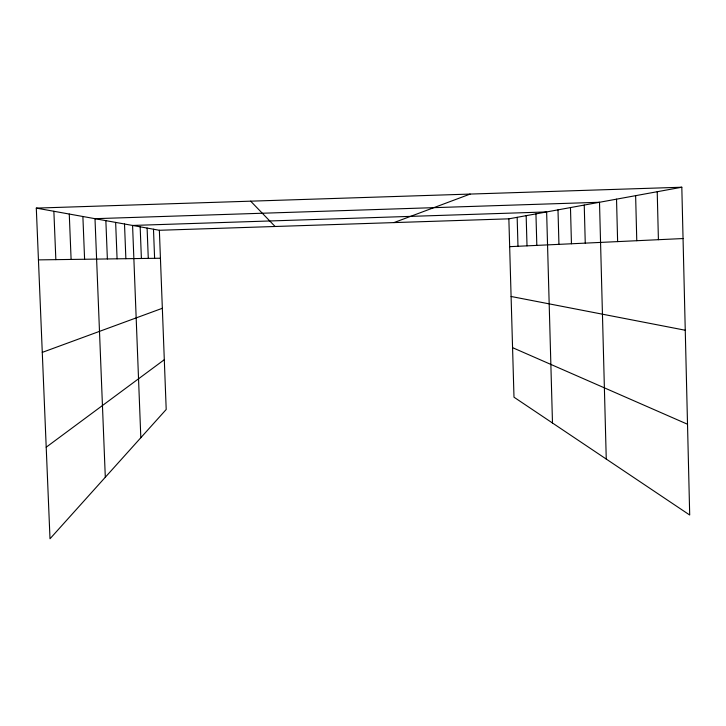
<?xml version="1.0" encoding="UTF-8"?>
<svg xmlns="http://www.w3.org/2000/svg" width="726" height="726" viewBox="0 0 726 726"><rect width="100%" height="100%" fill="white"/><g stroke="black" fill="none" stroke-linecap="round" stroke-linejoin="round"><path stroke-width="1.09" d="M46.21 447.198L164.303 359.706M393.919 222.601L470.13 194.078M42.28 352.382L162.343 308.287M508.862 218.835L681.814 187.226L689.7 515.015L513.99 397.195L508.862 218.835L159.366 230.278L36.3 208.108L50.003 538.774L166.2 409.482L159.366 230.278M509.661 246.668L683.048 238.545M36.3 208.108L681.814 187.226M38.442 259.881L160.428 258.238M511.095 296.48L685.253 330.239M512.565 347.654L687.513 424.238M250.661 201.175L275.09 226.485M69.269 214.043L71.103 259.436M53.869 211.275L55.848 259.645M140.163 226.821L141.388 258.492M140.826 437.714L132.577 225.45L546.633 211.938L552.486 423.013M124.509 223.998L125.87 258.701M115.643 222.401L117.077 258.819M105.86 220.64L107.375 258.946M105.306 477.236L94.997 218.68L599.504 202.273L606.255 459.068M82.882 216.502L84.597 259.255M153.485 229.216L154.602 258.311M147.106 228.064L148.276 258.402M570.473 207.582L571.453 243.773M557.995 209.859L558.938 244.353M535.942 213.889L536.823 245.388M526.159 215.676L527.012 245.851M517.157 217.319L517.983 246.277M635.631 195.666L636.775 240.714M616.528 199.16L617.626 241.604M584.239 205.059L585.256 243.119M657.221 191.718L658.409 239.698"/></g></svg>
